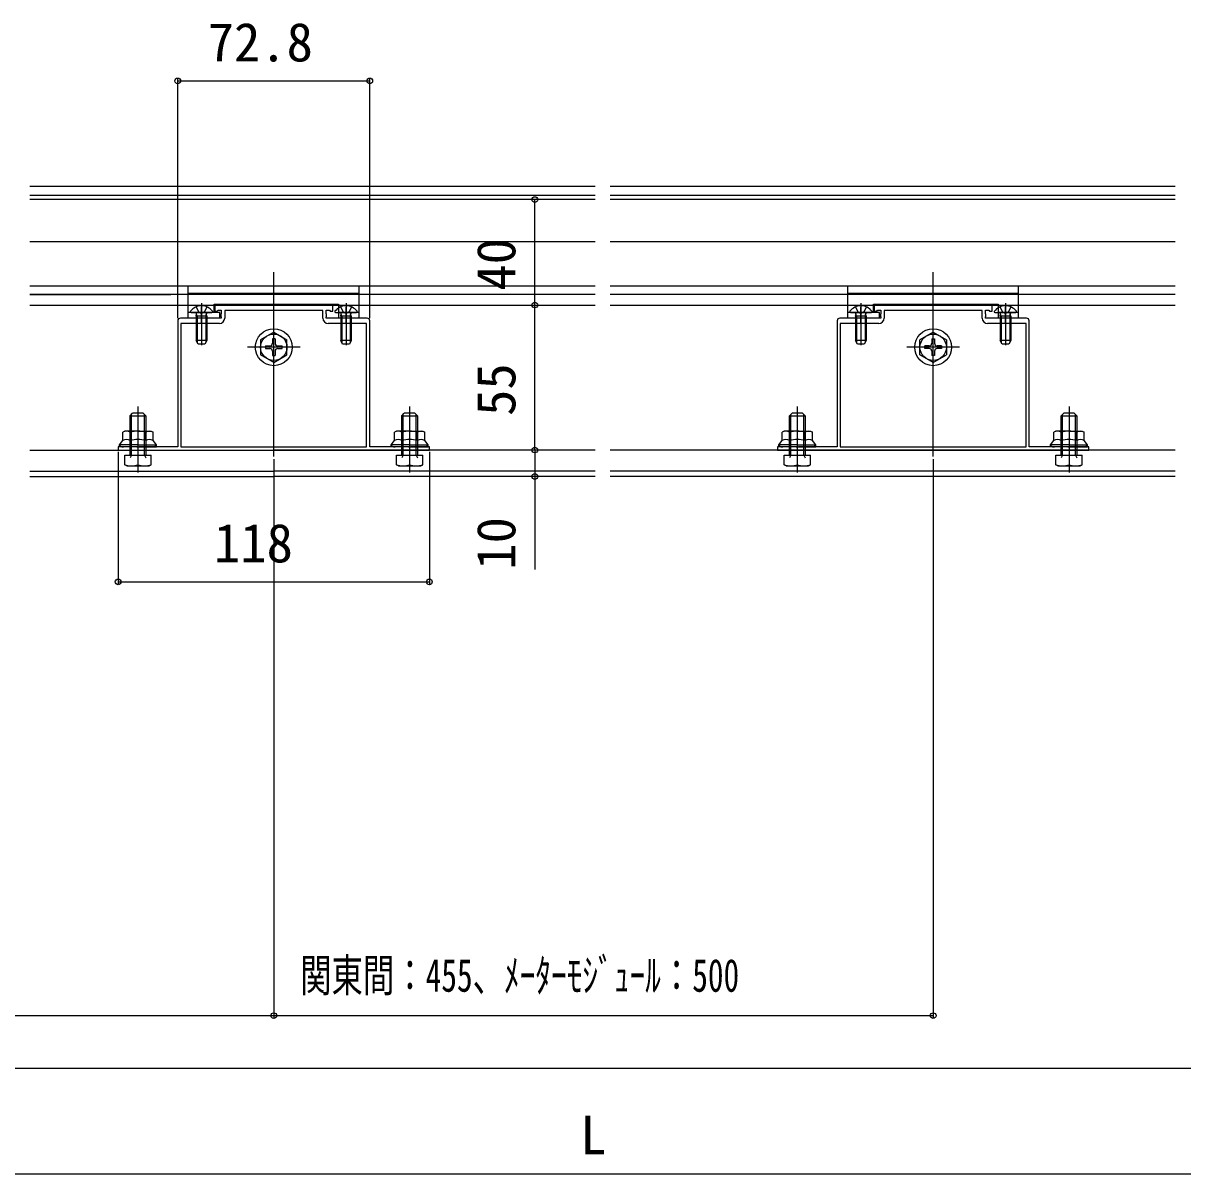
# Model space of a CAD drawing. Units: millimetres, scale not verified. Extents: x -875 to 875, y -1304 to 1297.
# Drawn here: x -262.5 to 177.1, y -173.2 to 263.2 of the extents above; entities that cross this region are included whole.
import ezdxf
from ezdxf.enums import TextEntityAlignment as Align

# ---------------------------------------------------------------- set-up
doc = ezdxf.new("R2010")
doc.units = ezdxf.units.MM
doc.header["$LTSCALE"] = 8
for name, color, linetype in [('0-2_YKK_11', 7, 'Continuous'), ('0-4_YKK_12', 2, 'Continuous'), ('0-5_YKK_13', 4, 'Continuous'), ('0-6_YKK_D', 6, 'Continuous'), ('0-8_YSS_K', 3, 'Continuous')]:
    doc.layers.add(name, color=color, linetype=linetype)
doc.styles.add('ＭＳ ゴシック', font='')
doc.styles.get('ＭＳ ゴシック').set_extended_font_data('MS Gothic')

msp = doc.modelspace()

# ---------------------------------------------------------------- linework, layer by layer
at = {"layer": '0-2_YKK_11'}
for points in [[(-132.1, 151.317), (-147.6, 151.317), (-147.6, 151.793), (-147.487, 152.027), (-147.487, 152.808), (-147.6, 153.042), (-147.6, 154.317), (-146.4, 154.317), (-146.1, 154.017), (-145.1, 154.017), (-145.1, 156.317), (-166.829, 156.317), (-167.021, 156.174), (-167.979, 156.174), (-168.171, 156.317), (-189.9, 156.317), (-189.9, 154.017), (-188.9, 154.017), (-188.6, 154.317), (-187.4, 154.317), (-187.4, 153.042), (-187.512, 152.808), (-187.512, 152.027), (-187.4, 151.793), (-187.4, 151.317), (-202.9, 151.317)], [(-148.9, 151.317), (-148.9, 154.217), (-186.1, 154.217), (-186.1, 151.317)], [(117.9, 151.317), (102.4, 151.317), (102.4, 151.793), (102.513, 152.027), (102.513, 152.808), (102.4, 153.042), (102.4, 154.317), (103.6, 154.317), (103.9, 154.017), (104.9, 154.017), (104.9, 156.317), (83.171, 156.317), (82.979, 156.174), (82.021, 156.174), (81.829, 156.317), (60.1, 156.317), (60.1, 154.017), (61.1, 154.017), (61.4, 154.317), (62.6, 154.317), (62.6, 153.042), (62.488, 152.808), (62.488, 152.027), (62.6, 151.793), (62.6, 151.317), (47.1, 151.317)], [(101.1, 151.317), (101.1, 154.217), (63.9, 154.217), (63.9, 151.317)], [(-226.5, 101.317), (-108.5, 101.317), (-108.5, 102.517), (-115.542, 102.517), (-115.725, 102.397), (-116.275, 102.397), (-116.458, 102.517), (-131.1, 102.517), (-131.1, 150.317)], [(-203.9, 150.317), (-203.9, 102.517), (-218.542, 102.517), (-218.725, 102.397), (-219.275, 102.397), (-219.458, 102.517), (-226.5, 102.517), (-226.5, 101.317)], [(23.5, 101.317), (141.5, 101.317), (141.5, 102.517), (134.458, 102.517), (134.275, 102.397), (133.725, 102.397), (133.542, 102.517), (118.9, 102.517), (118.9, 150.317)], [(46.1, 150.317), (46.1, 102.517), (31.458, 102.517), (31.275, 102.397), (30.725, 102.397), (30.542, 102.517), (23.5, 102.517), (23.5, 101.317)], [(-202.7, 102.517), (-132.3, 102.517), (-132.3, 149.317), (-146.9, 149.317)], [(-188.1, 149.317), (-202.7, 149.317), (-202.7, 102.517)], [(47.3, 102.517), (117.7, 102.517), (117.7, 149.317), (103.1, 149.317)], [(61.9, 149.317), (47.3, 149.317), (47.3, 102.517)]]:
    msp.add_lwpolyline(points, dxfattribs=at)
for centre, radius, start, end in [((-202.9, 150.317), 1, 90.00001, 179.99999), ((-188.1, 151.317), 2, 270.00001, 359.99999), ((-146.9, 151.317), 2, 180.00001, 269.99999), ((-132.1, 150.317), 1, 0.00001, 89.99999), ((47.1, 150.317), 1, 90.00001, 179.99999), ((61.9, 151.317), 2, 270.00001, 359.99999), ((103.1, 151.317), 2, 180.00001, 269.99999), ((117.9, 150.317), 1, 0.00001, 89.99999)]:
    msp.add_arc(centre, radius, start, end, dxfattribs=at)
at = {"layer": '0-4_YKK_12'}
for p, q in [((-45.705, 201.317), (-260, 201.317)), ((174.295, 201.317), (-40, 201.317)), ((-45.705, 197.817), (-260, 197.817)), ((-45.705, 196.317), (-260, 196.317)), ((174.295, 197.817), (-40, 197.817)), ((174.295, 196.317), (-40, 196.317)), ((-45.705, 180.317), (-260, 180.317)), ((174.295, 180.317), (-40, 180.317)), ((-167.5, 98.817), (-167.5, 168.817)), ((82.5, 98.817), (82.5, 168.817)), ((-45.705, 163.517), (-260, 163.517)), ((174.295, 163.517), (-40, 163.517)), ((-260, 160.317), (-206.5, 160.317)), ((-45.705, 160.317), (-260, 160.317)), ((174.295, 160.317), (-40, 160.317)), ((-260, 156.317), (-45.705, 156.317)), ((-40, 156.317), (174.295, 156.317)), ((-157.5, 140.317), (-177.5, 140.317)), ((92.5, 140.317), (72.5, 140.317)), ((-260, 101.317), (-167.5, 101.317)), ((-45.705, 101.317), (-167.5, 101.317)), ((174.295, 101.317), (-40, 101.317)), ((-260, 93.317), (-167.5, 93.317)), ((-45.705, 93.317), (-167.5, 93.317)), ((174.295, 93.317), (-40, 93.317)), ((-260, 91.317), (-167.5, 91.317)), ((-45.705, 91.317), (-167.5, 91.317)), ((174.295, 91.317), (-40, 91.317))]:
    msp.add_line(p, q, dxfattribs=at)
at = {"layer": '0-5_YKK_13'}
for p, q in [((-135.1, 163.517), (-199.9, 163.517)), ((-199.9, 160.912), (-199.9, 163.517)), ((-135.1, 160.912), (-135.1, 163.517)), ((114.9, 163.517), (50.1, 163.517)), ((50.1, 160.912), (50.1, 163.517)), ((114.9, 160.912), (114.9, 163.517)), ((-199.9, 160.834), (-199.9, 160.912)), ((-199.9, 160.817), (-199.9, 160.834)), ((-199.9, 160.817), (-135.1, 160.817)), ((-199.9, 153.817), (-199.9, 160.817)), ((-135.1, 160.834), (-135.1, 160.912)), ((-135.1, 160.817), (-135.1, 160.834)), ((-135.1, 153.817), (-135.1, 160.817)), ((50.1, 160.834), (50.1, 160.912)), ((50.1, 160.817), (50.1, 160.834)), ((50.1, 160.817), (114.9, 160.817)), ((50.1, 153.817), (50.1, 160.817)), ((114.9, 160.834), (114.9, 160.912)), ((114.9, 160.817), (114.9, 160.834)), ((114.9, 153.817), (114.9, 160.817)), ((-196.975, 155.594), (-196.045, 153.729)), ((-194.9, 157.017), (-194.9, 141.054)), ((-194.9, 149.317), (-194.9, 155.517)), ((-192.825, 155.594), (-193.755, 153.729)), ((-190.1, 156.617), (-142.9, 156.617)), ((-190.1, 153.817), (-190.1, 156.617)), ((-142.9, 156.617), (-142.9, 153.817)), ((-142.175, 155.594), (-141.245, 153.729)), ((-140.1, 157.017), (-140.1, 141.054)), ((-140.1, 149.317), (-140.1, 155.517)), ((-138.025, 155.594), (-138.955, 153.729)), ((53.025, 155.594), (53.955, 153.729)), ((55.1, 157.017), (55.1, 141.054)), ((55.1, 149.317), (55.1, 155.517)), ((57.175, 155.594), (56.245, 153.729)), ((59.9, 156.617), (107.1, 156.617)), ((59.9, 153.817), (59.9, 156.617)), ((107.1, 156.617), (107.1, 153.817)), ((107.825, 155.594), (108.755, 153.729)), ((109.9, 157.017), (109.9, 141.054)), ((109.9, 149.317), (109.9, 155.517)), ((111.975, 155.594), (111.045, 153.729)), ((-199.9, 153.517), (-199.9, 153.817)), ((-187.9, 153.517), (-199.9, 153.517)), ((-199.9, 152.517), (-199.9, 153.517)), ((-199.9, 152.317), (-199.9, 152.517)), ((-198.876, 153.517), (-190.924, 153.517)), ((-196.9, 152.117), (-196.755, 152.93)), ((-192.9, 152.117), (-196.9, 152.117)), ((-196.9, 152.117), (-196.9, 142.917)), ((-196.521, 152.117), (-196.761, 153.132)), ((-196.521, 152.117), (-196.521, 142.159)), ((-196.045, 153.729), (-194.9, 153.12)), ((-193.755, 153.729), (-194.9, 153.12)), ((-193.279, 152.117), (-193.039, 153.132)), ((-193.279, 152.117), (-193.279, 142.159)), ((-192.9, 152.117), (-193.045, 152.93)), ((-192.9, 152.117), (-192.9, 142.917)), ((-190.1, 153.517), (-190.1, 153.817)), ((-187.9, 152.517), (-187.9, 153.517)), ((-187.9, 152.317), (-187.9, 152.517)), ((-187.9, 151.317), (-187.9, 152.317)), ((-144.076, 153.517), (-136.124, 153.517)), ((-142.9, 153.817), (-142.9, 153.517)), ((-142.9, 152.517), (-142.9, 152.317)), ((-142.9, 152.317), (-142.9, 151.317)), ((-135.1, 151.317), (-142.9, 151.317)), ((-142.1, 152.117), (-141.955, 152.93)), ((-138.1, 152.117), (-142.1, 152.117)), ((-142.1, 152.117), (-142.1, 142.917)), ((-141.721, 152.117), (-141.961, 153.132)), ((-141.721, 152.117), (-141.721, 142.159)), ((-141.245, 153.729), (-140.1, 153.12)), ((-138.955, 153.729), (-140.1, 153.12)), ((-138.479, 152.117), (-138.239, 153.132)), ((-138.479, 152.117), (-138.479, 142.159)), ((-138.1, 152.117), (-138.245, 152.93)), ((-138.1, 152.117), (-138.1, 142.917)), ((-135.1, 153.517), (-135.1, 153.817)), ((-135.1, 152.317), (-135.1, 152.517)), ((-135.1, 151.317), (-135.1, 152.317)), ((50.1, 153.517), (50.1, 153.817)), ((62.1, 153.517), (50.1, 153.517)), ((50.1, 152.517), (50.1, 153.517)), ((50.1, 152.317), (50.1, 152.517)), ((51.124, 153.517), (59.076, 153.517)), ((53.1, 152.117), (53.245, 152.93)), ((57.1, 152.117), (53.1, 152.117)), ((53.1, 152.117), (53.1, 142.917)), ((53.479, 152.117), (53.239, 153.132)), ((53.479, 152.117), (53.479, 142.159)), ((53.955, 153.729), (55.1, 153.12)), ((56.245, 153.729), (55.1, 153.12)), ((56.721, 152.117), (56.961, 153.132)), ((56.721, 152.117), (56.721, 142.159)), ((57.1, 152.117), (56.955, 152.93)), ((57.1, 152.117), (57.1, 142.917)), ((59.9, 153.517), (59.9, 153.817)), ((62.1, 152.517), (62.1, 153.517)), ((62.1, 152.317), (62.1, 152.517)), ((62.1, 151.317), (62.1, 152.317)), ((105.924, 153.517), (113.876, 153.517)), ((107.1, 153.817), (107.1, 153.517)), ((107.1, 152.517), (107.1, 152.317)), ((107.1, 152.317), (107.1, 151.317)), ((114.9, 151.317), (107.1, 151.317)), ((107.9, 152.117), (108.045, 152.93)), ((111.9, 152.117), (107.9, 152.117)), ((107.9, 152.117), (107.9, 142.917)), ((108.279, 152.117), (108.039, 153.132)), ((108.279, 152.117), (108.279, 142.159)), ((108.755, 153.729), (109.9, 153.12)), ((111.045, 153.729), (109.9, 153.12)), ((111.521, 152.117), (111.761, 153.132)), ((111.521, 152.117), (111.521, 142.159)), ((111.9, 152.117), (111.755, 152.93)), ((111.9, 152.117), (111.9, 142.917)), ((114.9, 153.517), (114.9, 153.817)), ((114.9, 152.317), (114.9, 152.517)), ((114.9, 151.317), (114.9, 152.317)), ((-167.5, 146.067), (-172.5, 143.18)), ((-167.5, 146.067), (-162.5, 143.18)), ((82.5, 146.067), (77.5, 143.18)), ((82.5, 146.067), (87.5, 143.18)), ((-192.9, 142.917), (-196.9, 142.917)), ((-196.2, 141.517), (-196.9, 142.917)), ((-193.6, 141.517), (-196.2, 141.517)), ((-192.9, 142.917), (-193.6, 141.517)), ((-172.5, 143.18), (-172.5, 137.454)), ((-170.65, 140.817), (-169, 140.817)), ((-170.65, 140.817), (-170.65, 139.817)), ((-168, 143.467), (-168, 141.817)), ((-167, 143.467), (-168, 143.467)), ((-167, 143.467), (-167, 141.817)), ((-166, 140.817), (-164.35, 140.817)), ((-164.35, 139.817), (-164.35, 140.817)), ((-162.5, 137.454), (-162.5, 143.18)), ((-138.1, 142.917), (-142.1, 142.917)), ((-141.4, 141.517), (-142.1, 142.917)), ((-138.8, 141.517), (-141.4, 141.517)), ((-138.1, 142.917), (-138.8, 141.517)), ((57.1, 142.917), (53.1, 142.917)), ((53.8, 141.517), (53.1, 142.917)), ((56.4, 141.517), (53.8, 141.517)), ((57.1, 142.917), (56.4, 141.517)), ((77.5, 137.454), (77.5, 143.18)), ((81, 140.817), (79.35, 140.817)), ((79.35, 139.817), (79.35, 140.817)), ((82, 143.467), (82, 141.817)), ((82, 143.467), (83, 143.467)), ((83, 143.467), (83, 141.817)), ((85.65, 140.817), (84, 140.817)), ((85.65, 140.817), (85.65, 139.817)), ((87.5, 143.18), (87.5, 137.454)), ((111.9, 142.917), (107.9, 142.917)), ((108.6, 141.517), (107.9, 142.917)), ((111.2, 141.517), (108.6, 141.517)), ((111.9, 142.917), (111.2, 141.517)), ((-167.5, 134.567), (-172.5, 137.454)), ((-170.65, 139.817), (-169, 139.817)), ((-168, 138.817), (-168, 137.167)), ((-168, 137.167), (-167, 137.167)), ((-167.5, 134.567), (-162.5, 137.454)), ((-167, 138.817), (-167, 137.167)), ((-166, 139.817), (-164.35, 139.817)), ((82.5, 134.567), (77.5, 137.454)), ((81, 139.817), (79.35, 139.817)), ((82, 138.817), (82, 137.167)), ((83, 137.167), (82, 137.167)), ((82.5, 134.567), (87.5, 137.454)), ((83, 138.817), (83, 137.167)), ((85.65, 139.817), (84, 139.817)), ((-222, 114.317), (-221, 115.317)), ((-222, 114.317), (-216, 114.317)), ((-222, 99.317), (-222, 114.317)), ((-221.46, 99.317), (-221.46, 114.857)), ((-217, 115.317), (-221, 115.317)), ((-219, 117.817), (-219, 92.817)), ((-216, 114.317), (-217, 115.317)), ((-216.54, 99.317), (-216.54, 114.857)), ((-216, 114.317), (-216, 99.317)), ((-119, 114.317), (-118, 115.317)), ((-119, 114.317), (-113, 114.317)), ((-119, 99.317), (-119, 114.317)), ((-118.46, 99.317), (-118.46, 114.857)), ((-114, 115.317), (-118, 115.317)), ((-116, 117.817), (-116, 92.817)), ((-113, 114.317), (-114, 115.317)), ((-113.54, 99.317), (-113.54, 114.857)), ((-113, 114.317), (-113, 99.317)), ((28, 114.317), (29, 115.317)), ((28, 114.317), (34, 114.317)), ((28, 99.317), (28, 114.317)), ((28.54, 99.317), (28.54, 114.857)), ((33, 115.317), (29, 115.317)), ((31, 117.817), (31, 92.817)), ((34, 114.317), (33, 115.317)), ((33.46, 99.317), (33.46, 114.857)), ((34, 114.317), (34, 99.317)), ((131, 114.317), (132, 115.317)), ((131, 114.317), (137, 114.317)), ((131, 99.317), (131, 114.317)), ((131.54, 99.317), (131.54, 114.857)), ((136, 115.317), (132, 115.317)), ((134, 117.817), (134, 92.817)), ((137, 114.317), (136, 115.317)), ((136.46, 99.317), (136.46, 114.857)), ((137, 114.317), (137, 99.317)), ((-224, 108.517), (-224.774, 108.071)), ((-224.774, 104.917), (-224.774, 108.071)), ((-219, 108.517), (-224, 108.517)), ((-221.887, 104.917), (-221.887, 108.071)), ((-219, 108.517), (-214, 108.517)), ((-216.113, 104.917), (-216.113, 108.071)), ((-214, 108.517), (-213.226, 108.071)), ((-213.226, 104.917), (-213.226, 108.071)), ((-121, 108.517), (-121.774, 108.071)), ((-121.774, 104.917), (-121.774, 108.071)), ((-116, 108.517), (-121, 108.517)), ((-118.887, 104.917), (-118.887, 108.071)), ((-116, 108.517), (-111, 108.517)), ((-113.113, 104.917), (-113.113, 108.071)), ((-111, 108.517), (-110.226, 108.071)), ((-110.226, 104.917), (-110.226, 108.071)), ((26, 108.517), (25.226, 108.071)), ((25.226, 104.917), (25.226, 108.071)), ((31, 108.517), (26, 108.517)), ((28.113, 104.917), (28.113, 108.071)), ((31, 108.517), (36, 108.517)), ((33.887, 104.917), (33.887, 108.071)), ((36, 108.517), (36.774, 108.071)), ((36.774, 104.917), (36.774, 108.071)), ((129, 108.517), (128.226, 108.071)), ((128.226, 104.917), (128.226, 108.071)), ((134, 108.517), (129, 108.517)), ((131.113, 104.917), (131.113, 108.071)), ((134, 108.517), (139, 108.517)), ((136.887, 104.917), (136.887, 108.071)), ((139, 108.517), (139.774, 108.071)), ((139.774, 104.917), (139.774, 108.071)), ((-226, 102.517), (-226, 103.317)), ((-219, 102.517), (-226, 102.517)), ((-219, 102.517), (-212, 102.517)), ((-212, 102.517), (-212, 103.317)), ((-123, 102.517), (-123, 103.317)), ((-116, 102.517), (-123, 102.517)), ((-116, 102.517), (-109, 102.517)), ((-109, 102.517), (-109, 103.317)), ((24, 102.517), (24, 103.317)), ((31, 102.517), (24, 102.517)), ((31, 102.517), (38, 102.517)), ((38, 102.517), (38, 103.317)), ((127, 102.517), (127, 103.317)), ((134, 102.517), (127, 102.517)), ((134, 102.517), (141, 102.517)), ((141, 102.517), (141, 103.317)), ((-224, 99.317), (-214, 99.317)), ((-224, 95.767), (-224, 99.317)), ((-222, 99.317), (-216, 99.317)), ((-221.46, 99.317), (-222, 98.382)), ((-219, 99.317), (-219, 95.764)), ((-216.54, 99.317), (-216, 98.382)), ((-214, 95.767), (-214, 99.317)), ((-121, 99.317), (-111, 99.317)), ((-121, 95.767), (-121, 99.317)), ((-119, 99.317), (-113, 99.317)), ((-118.46, 99.317), (-119, 98.382)), ((-116, 99.317), (-116, 95.764)), ((-113.54, 99.317), (-113, 98.382)), ((-111, 95.767), (-111, 99.317)), ((26, 99.317), (36, 99.317)), ((26, 95.767), (26, 99.317)), ((28, 99.317), (34, 99.317)), ((28.54, 99.317), (28, 98.382)), ((31, 99.317), (31, 95.764)), ((33.46, 99.317), (34, 98.382)), ((36, 95.767), (36, 99.317)), ((129, 99.317), (139, 99.317)), ((129, 95.767), (129, 99.317)), ((131, 99.317), (137, 99.317)), ((131.54, 99.317), (131, 98.382)), ((134, 99.317), (134, 95.764)), ((136.46, 99.317), (137, 98.382)), ((139, 95.767), (139, 99.317)), ((-223.226, 95.321), (-224, 95.767)), ((-223.221, 95.317), (-214.779, 95.317)), ((-214.774, 95.321), (-214, 95.767)), ((-120.226, 95.321), (-121, 95.767)), ((-120.221, 95.317), (-111.779, 95.317)), ((-111.774, 95.321), (-111, 95.767)), ((26.774, 95.321), (26, 95.767)), ((26.779, 95.317), (35.221, 95.317)), ((35.226, 95.321), (36, 95.767)), ((129.774, 95.321), (129, 95.767)), ((129.779, 95.317), (138.221, 95.317)), ((138.226, 95.321), (139, 95.767))]:
    msp.add_line(p, q, dxfattribs=at)
for points in [[(-187.9, 151.317), (-199.9, 151.317), (-199.9, 152.317)], [(-135.1, 152.517), (-135.1, 153.517), (-142.9, 153.517), (-142.9, 152.517)], [(62.1, 151.317), (50.1, 151.317), (50.1, 152.317)], [(114.9, 152.517), (114.9, 153.517), (107.1, 153.517), (107.1, 152.517)], [(-219, 103.317), (-226, 103.317), (-224.774, 104.917)], [(-219, 103.317), (-212, 103.317), (-213.226, 104.917)], [(-116, 103.317), (-123, 103.317), (-121.774, 104.917)], [(-116, 103.317), (-109, 103.317), (-110.226, 104.917)], [(31, 103.317), (24, 103.317), (25.226, 104.917)], [(31, 103.317), (38, 103.317), (36.774, 104.917)], [(134, 103.317), (127, 103.317), (128.226, 104.917)], [(134, 103.317), (141, 103.317), (139.774, 104.917)]]:
    msp.add_lwpolyline(points, dxfattribs=at)
for centre, radius in [((-167.5, 140.317), 7), ((-167.5, 140.317), 5), ((82.5, 140.317), 7), ((82.5, 140.317), 5)]:
    msp.add_circle(centre, radius, dxfattribs=at)
for centre, radius, start, end in [((-198.876, 153.792), 0.274, 142.28591, 270), ((-194.9, 150.717), 5.3, 37.71409, 142.28591), ((-190.924, 153.792), 0.274, 270, 37.71409), ((-144.076, 153.792), 0.274, 142.28591, 270), ((-140.1, 150.717), 5.3, 37.71409, 142.28591), ((-136.124, 153.792), 0.274, 270, 37.71409), ((51.124, 153.792), 0.274, 142.28591, 270), ((55.1, 150.717), 5.3, 37.71409, 142.28591), ((59.076, 153.792), 0.274, 270, 37.71409), ((105.924, 153.792), 0.274, 142.28591, 270), ((109.9, 150.717), 5.3, 37.71409, 142.28591), ((113.876, 153.792), 0.274, 270, 37.71409), ((-197.248, 153.017), 0.5, 349.90904, 90), ((-192.552, 153.017), 0.5, 90, 190.09096), ((-142.448, 153.017), 0.5, 349.90904, 90), ((-137.752, 153.017), 0.5, 90, 190.09096), ((52.752, 153.017), 0.5, 349.90904, 90), ((57.448, 153.017), 0.5, 90, 190.09096), ((107.552, 153.017), 0.5, 349.90904, 90), ((112.248, 153.017), 0.5, 90, 190.09096), ((-169, 141.817), 1, 270, 0), ((-166, 141.817), 1, 180, 270), ((81, 141.817), 1, 270, 0), ((84, 141.817), 1, 180, 270), ((-169, 138.817), 1, 0, 90), ((-166, 138.817), 1, 90, 180), ((81, 138.817), 1, 0, 90), ((84, 138.817), 1, 90, 180), ((-223.33, 105.961), 2.556, 55.61575, 124.38425), ((-219, 98.964), 9.553, 90, 107.58795), ((-219, 98.964), 9.553, 72.41205, 90), ((-214.67, 105.961), 2.556, 55.61575, 124.38425), ((-120.33, 105.961), 2.556, 55.61575, 124.38425), ((-116, 98.964), 9.553, 90, 107.58795), ((-116, 98.964), 9.553, 72.41205, 90), ((-111.67, 105.961), 2.556, 55.61575, 124.38425), ((26.67, 105.961), 2.556, 55.61575, 124.38425), ((31, 98.964), 9.553, 90, 107.58795), ((31, 98.964), 9.553, 72.41205, 90), ((35.33, 105.961), 2.556, 55.61575, 124.38425), ((129.67, 105.961), 2.556, 55.61575, 124.38425), ((134, 98.964), 9.553, 90, 107.58795), ((134, 98.964), 9.553, 72.41205, 90), ((138.33, 105.961), 2.556, 55.61575, 124.38425), ((-223.33, 102.808), 2.556, 55.61575, 124.38425), ((-219, 95.81), 9.553, 90, 107.58795), ((-219, 95.81), 9.553, 72.41205, 90), ((-214.67, 102.808), 2.556, 55.61575, 124.38425), ((-120.33, 102.808), 2.556, 55.61575, 124.38425), ((-116, 95.81), 9.553, 90, 107.58795), ((-116, 95.81), 9.553, 72.41205, 90), ((-111.67, 102.808), 2.556, 55.61575, 124.38425), ((26.67, 102.808), 2.556, 55.61575, 124.38425), ((31, 95.81), 9.553, 90, 107.58795), ((31, 95.81), 9.553, 72.41205, 90), ((35.33, 102.808), 2.556, 55.61575, 124.38425), ((129.67, 102.808), 2.556, 55.61575, 124.38425), ((134, 95.81), 9.553, 90, 107.58795), ((134, 95.81), 9.553, 72.41205, 90), ((138.33, 102.808), 2.556, 55.61575, 124.38425), ((-221.5, 102.487), 7.169, 249.59205, 290.40795), ((-216.5, 102.487), 7.169, 249.59205, 290.40795), ((-118.5, 102.487), 7.169, 249.59205, 290.40795), ((-113.5, 102.487), 7.169, 249.59205, 290.40795), ((28.5, 102.487), 7.169, 249.59205, 290.40795), ((33.5, 102.487), 7.169, 249.59205, 290.40795), ((131.5, 102.487), 7.169, 249.59205, 290.40795), ((136.5, 102.487), 7.169, 249.59205, 290.40795)]:
    msp.add_arc(centre, radius, start, end, dxfattribs=at)
for centre, start_param, end_param in [((-224.5, 103.317), 6.2831853, 7.8539816), ((-213.5, 103.317), 1.5707963, 3.1415927), ((-121.5, 103.317), 6.2831853, 7.8539816), ((-110.5, 103.317), 1.5707963, 3.1415927), ((25.5, 103.317), 6.2831853, 7.8539816), ((36.5, 103.317), 1.5707963, 3.1415927), ((128.5, 103.317), 6.2831853, 7.8539816), ((139.5, 103.317), 1.5707963, 3.1415927)]:
    msp.add_ellipse(centre, major_axis=(-1.5, 0), ratio=0.533333, start_param=start_param, end_param=end_param, dxfattribs=at)
at = {"layer": '0-6_YKK_D'}
for p, q in [((-203.9, 151.317), (-203.9, 242.317)), ((-131.1, 151.317), (-131.1, 242.317)), ((-203.9, 241.317), (-131.1, 241.317)), ((-68.5, 156.317), (-68.5, 196.317)), ((-68.5, 101.317), (-68.5, 156.317)), ((-226.5, 100.617), (-226.5, 50.317)), ((-167.5, 97.817), (-167.5, -114.183)), ((-167.5, 97.817), (-167.5, -114.183)), ((-108.5, 100.617), (-108.5, 50.317)), ((82.5, 97.817), (82.5, -114.183)), ((-226.5, 51.317), (-108.5, 51.317)), ((-517.5, -113.183), (-167.5, -113.183)), ((-167.5, -113.183), (82.5, -113.183)), ((-517.5, -173.183), (432.5, -173.183))]:
    msp.add_line(p, q, dxfattribs=at)
msp.add_lwpolyline([(-68.5, 101.317), (-68.5, 91.317), (-68.5, 56.017)], dxfattribs=at)
for centre in [(-203.9, 241.317), (-131.1, 241.317), (-68.5, 196.317), (-68.5, 156.317), (-68.5, 156.317), (-68.5, 101.317), (-68.5, 101.317), (-68.5, 91.317), (-226.5, 51.317), (-108.5, 51.317), (-167.5, -113.183), (-167.5, -113.183), (82.5, -113.183)]:
    msp.add_circle(centre, 1.075, dxfattribs=at)
at = {"layer": '0-8_YSS_K'}
msp.add_line((545.446, -133.183), (-780.685, -133.183), dxfattribs=at)

# ---------------------------------------------------------------- texts
at = {"layer": '0-6_YKK_D', "style": 'ＭＳ ゴシック'}
for s, p in [('72.8', (-192.557, 244.317)), ('118', (-190.17, 54.317)), ('L', (-51.307, -170.183))]:
    msp.add_text(s, height=14.66, dxfattribs=at).set_placement(p, align=Align.BOTTOM_LEFT)
for s, p in [('40', (-71.5, 161.772)), ('55', (-71.5, 114.272)), ('10', (-71.5, 55.949))]:
    msp.add_text(s, height=14.66, rotation=90, dxfattribs=at).set_placement(p, align=Align.BOTTOM_LEFT)
at = {"layer": '0-6_YKK_D', "style": 'ＭＳ ゴシック', "width": 0.7}
msp.add_text('関東間：455、ﾒｰﾀｰﾓｼﾞｭｰﾙ：500', height=12.46, dxfattribs=at).set_placement((-157.511, -107.865), align=Align.BOTTOM_LEFT)

doc.saveas('drawing.dxf')
